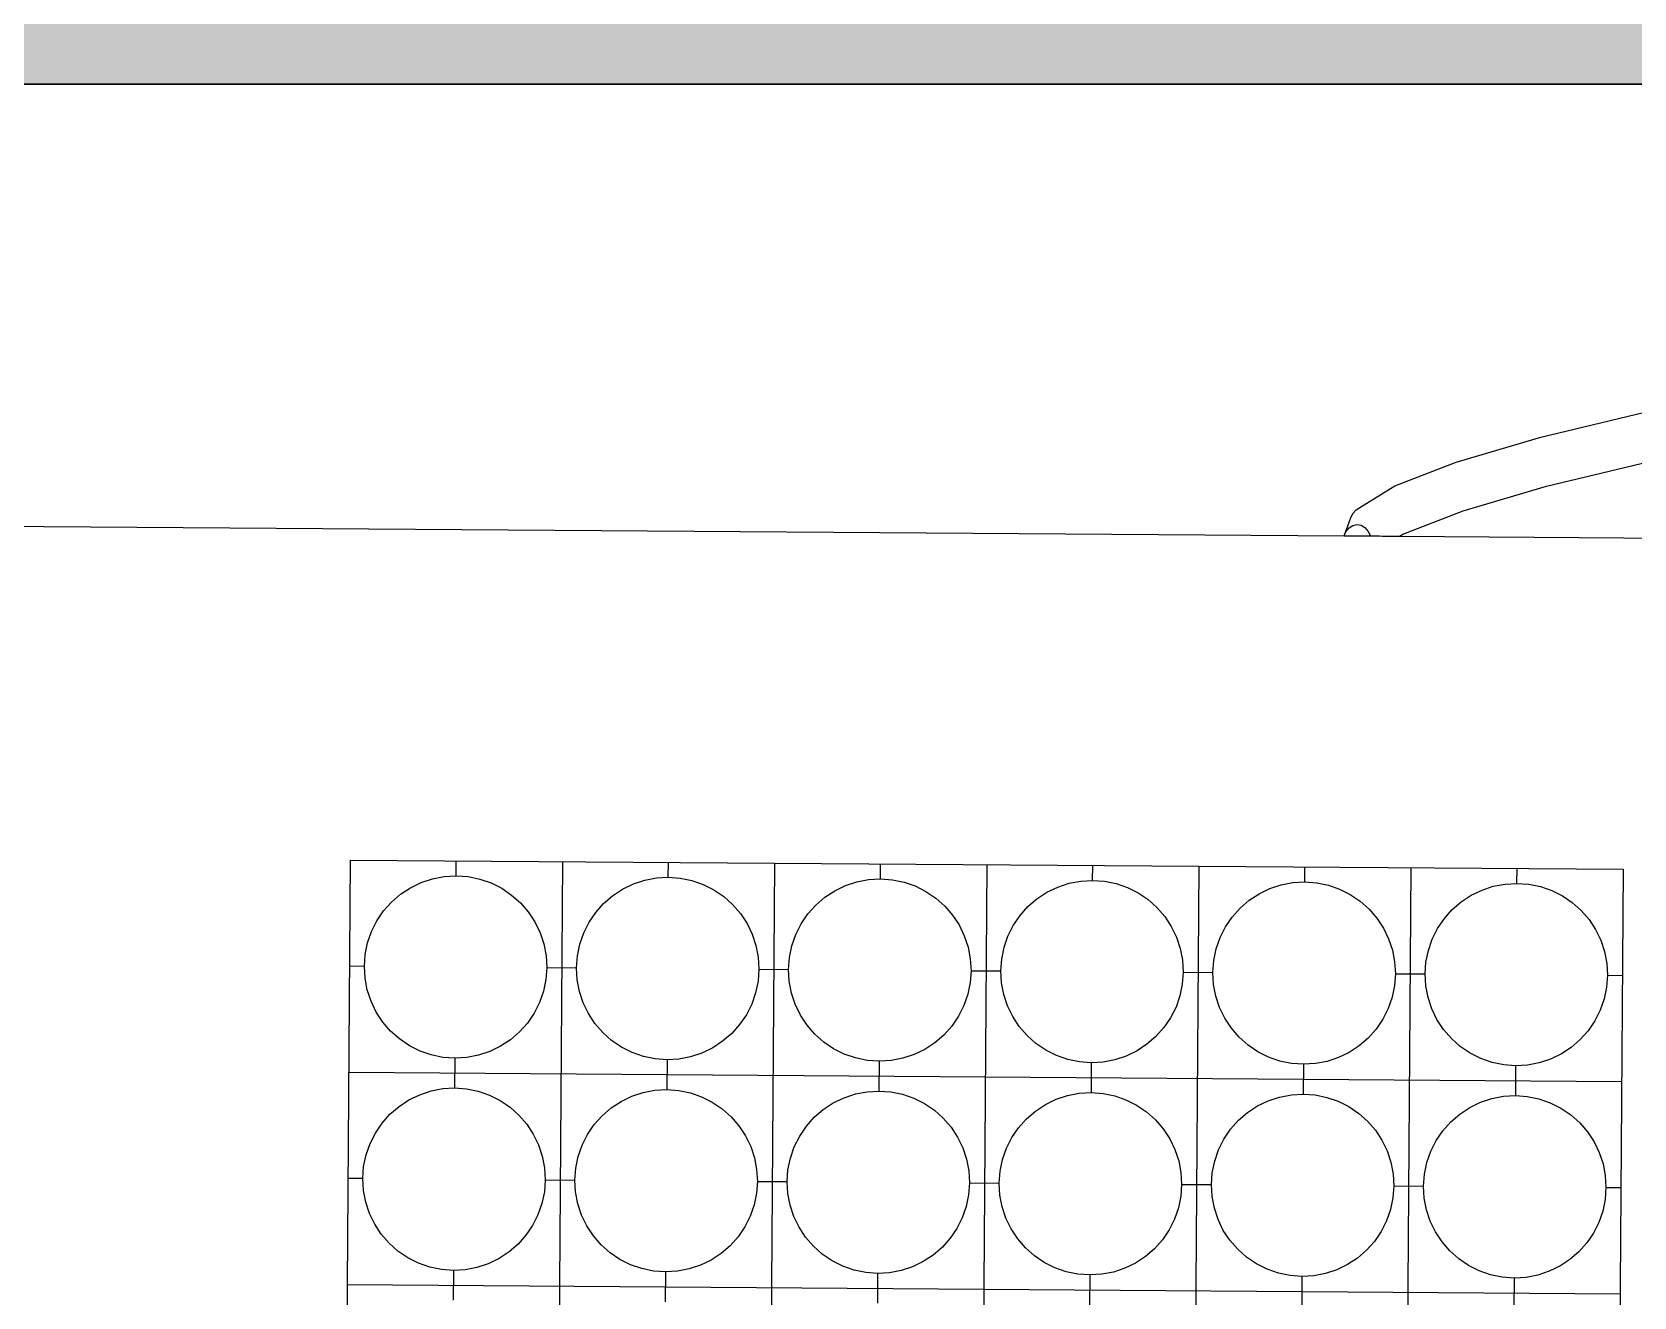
# Model space of a CAD drawing. Header units: metres. Extents: x 113 to 8702, y -1158 to 1243.
# Drawn here: x 5910.4084 to 5910.7913, y -732.474 to -732.1717 of the extents above; entities that cross this region are included whole.
import ezdxf

# ---------------------------------------------------------------- set-up
doc = ezdxf.new("R2010")
doc.units = ezdxf.units.M
doc.header["$MEASUREMENT"] = 0
for name, color, linetype in [('elevattion line', 7, 'Continuous'), ('PINK', 6, 'Continuous'), ('YELLOW', 2, 'Continuous')]:
    doc.layers.add(name, color=color, linetype=linetype)

# ---------------------------------------------------------------- blocks, each defined once
blk = doc.blocks.new('microwave')
at = {"color": 252}
for p, q in [((9.71933, 8.43926), (9.71933, 8.72471)), ((9.76691, 8.43926), (9.76691, 8.72471)), ((9.81448, 8.43926), (9.81448, 8.72471)), ((9.86206, 8.43926), (9.86206, 8.72471)), ((9.90963, 8.43926), (9.90963, 8.72471)), ((9.9572, 8.43926), (9.9572, 8.72471)), ((10.00478, 8.43926), (10.00478, 8.72471)), ((9.74312, 8.53107), (9.74312, 8.53774)), ((9.79069, 8.53107), (9.79069, 8.53774)), ((9.83827, 8.53107), (9.83827, 8.53774)), ((9.88584, 8.53107), (9.88584, 8.53774)), ((9.93342, 8.53107), (9.93342, 8.53774)), ((9.98099, 8.53107), (9.98099, 8.53774)), ((9.71933, 8.53441), (10.00478, 8.53441)), ((9.73289, 8.52833), (9.73067, 8.52685)), ((9.73529, 8.52951), (9.73289, 8.52833)), ((9.73783, 8.53037), (9.73529, 8.52951)), ((9.74045, 8.5309), (9.73783, 8.53037)), ((9.74312, 8.53107), (9.74045, 8.5309)), ((9.74579, 8.5309), (9.74312, 8.53107)), ((9.74841, 8.53037), (9.74579, 8.5309)), ((9.75095, 8.52951), (9.74841, 8.53037)), ((9.75335, 8.52833), (9.75095, 8.52951)), ((9.75557, 8.52685), (9.75335, 8.52833)), ((9.78047, 8.52833), (9.77824, 8.52685)), ((9.78287, 8.52951), (9.78047, 8.52833)), ((9.7854, 8.53037), (9.78287, 8.52951)), ((9.78802, 8.5309), (9.7854, 8.53037)), ((9.79069, 8.53107), (9.78802, 8.5309)), ((9.79336, 8.5309), (9.79069, 8.53107)), ((9.79599, 8.53037), (9.79336, 8.5309)), ((9.79852, 8.52951), (9.79599, 8.53037)), ((9.80092, 8.52833), (9.79852, 8.52951)), ((9.80314, 8.52685), (9.80092, 8.52833)), ((9.82804, 8.52833), (9.82582, 8.52685)), ((9.83044, 8.52951), (9.82804, 8.52833)), ((9.83298, 8.53037), (9.83044, 8.52951)), ((9.8356, 8.5309), (9.83298, 8.53037)), ((9.83827, 8.53107), (9.8356, 8.5309)), ((9.84094, 8.5309), (9.83827, 8.53107)), ((9.84356, 8.53037), (9.84094, 8.5309)), ((9.84609, 8.52951), (9.84356, 8.53037)), ((9.84849, 8.52833), (9.84609, 8.52951)), ((9.85072, 8.52685), (9.84849, 8.52833)), ((9.87562, 8.52833), (9.87339, 8.52685)), ((9.87802, 8.52951), (9.87562, 8.52833)), ((9.88055, 8.53037), (9.87802, 8.52951)), ((9.88317, 8.5309), (9.88055, 8.53037)), ((9.88584, 8.53107), (9.88317, 8.5309)), ((9.88851, 8.5309), (9.88584, 8.53107)), ((9.89114, 8.53037), (9.88851, 8.5309)), ((9.89367, 8.52951), (9.89114, 8.53037)), ((9.89607, 8.52833), (9.89367, 8.52951)), ((9.89829, 8.52685), (9.89607, 8.52833)), ((9.92319, 8.52833), (9.92097, 8.52685)), ((9.92559, 8.52951), (9.92319, 8.52833)), ((9.92812, 8.53037), (9.92559, 8.52951)), ((9.93075, 8.5309), (9.92812, 8.53037)), ((9.93342, 8.53107), (9.93075, 8.5309)), ((9.93609, 8.5309), (9.93342, 8.53107)), ((9.93871, 8.53037), (9.93609, 8.5309)), ((9.94124, 8.52951), (9.93871, 8.53037)), ((9.94364, 8.52833), (9.94124, 8.52951)), ((9.94587, 8.52685), (9.94364, 8.52833)), ((9.97077, 8.52833), (9.96854, 8.52685)), ((9.97317, 8.52951), (9.97077, 8.52833)), ((9.9757, 8.53037), (9.97317, 8.52951)), ((9.97832, 8.5309), (9.9757, 8.53037)), ((9.98099, 8.53107), (9.97832, 8.5309)), ((9.98366, 8.5309), (9.98099, 8.53107)), ((9.98628, 8.53037), (9.98366, 8.5309)), ((9.98882, 8.52951), (9.98628, 8.53037)), ((9.99122, 8.52833), (9.98882, 8.52951)), ((9.99344, 8.52685), (9.99122, 8.52833)), ((9.72866, 8.52508), (9.72689, 8.52307)), ((9.73067, 8.52685), (9.72866, 8.52508)), ((9.75758, 8.52508), (9.75557, 8.52685)), ((9.75934, 8.52307), (9.75758, 8.52508)), ((9.77623, 8.52508), (9.77447, 8.52307)), ((9.77824, 8.52685), (9.77623, 8.52508)), ((9.80516, 8.52508), (9.80314, 8.52685)), ((9.80692, 8.52307), (9.80516, 8.52508)), ((9.82381, 8.52508), (9.82204, 8.52307)), ((9.82582, 8.52685), (9.82381, 8.52508)), ((9.85273, 8.52508), (9.85072, 8.52685)), ((9.85449, 8.52307), (9.85273, 8.52508)), ((9.87138, 8.52508), (9.86962, 8.52307)), ((9.87339, 8.52685), (9.87138, 8.52508)), ((9.9003, 8.52508), (9.89829, 8.52685)), ((9.90207, 8.52307), (9.9003, 8.52508)), ((9.91896, 8.52508), (9.91719, 8.52307)), ((9.92097, 8.52685), (9.91896, 8.52508)), ((9.94788, 8.52508), (9.94587, 8.52685)), ((9.94964, 8.52307), (9.94788, 8.52508)), ((9.96653, 8.52508), (9.96477, 8.52307)), ((9.96854, 8.52685), (9.96653, 8.52508)), ((9.99545, 8.52508), (9.99344, 8.52685)), ((9.99722, 8.52307), (9.99545, 8.52508)), ((9.72541, 8.52085), (9.72423, 8.51845)), ((9.72689, 8.52307), (9.72541, 8.52085)), ((9.76083, 8.52085), (9.75934, 8.52307)), ((9.76201, 8.51845), (9.76083, 8.52085)), ((9.77298, 8.52085), (9.7718, 8.51845)), ((9.77447, 8.52307), (9.77298, 8.52085)), ((9.80841, 8.52085), (9.80692, 8.52307)), ((9.80959, 8.51845), (9.80841, 8.52085)), ((9.82056, 8.52085), (9.81937, 8.51845)), ((9.82204, 8.52307), (9.82056, 8.52085)), ((9.85598, 8.52085), (9.85449, 8.52307)), ((9.85716, 8.51845), (9.85598, 8.52085)), ((9.86813, 8.52085), (9.86695, 8.51845)), ((9.86962, 8.52307), (9.86813, 8.52085)), ((9.90355, 8.52085), (9.90207, 8.52307)), ((9.90474, 8.51845), (9.90355, 8.52085)), ((9.91571, 8.52085), (9.91452, 8.51845)), ((9.91719, 8.52307), (9.91571, 8.52085)), ((9.95113, 8.52085), (9.94964, 8.52307)), ((9.95231, 8.51845), (9.95113, 8.52085)), ((9.96328, 8.52085), (9.9621, 8.51845)), ((9.96477, 8.52307), (9.96328, 8.52085)), ((9.9987, 8.52085), (9.99722, 8.52307)), ((9.99989, 8.51845), (9.9987, 8.52085)), ((9.72423, 8.51845), (9.72337, 8.51591)), ((9.76287, 8.51591), (9.76201, 8.51845)), ((9.7718, 8.51845), (9.77094, 8.51591)), ((9.81045, 8.51591), (9.80959, 8.51845)), ((9.81937, 8.51845), (9.81851, 8.51591)), ((9.85802, 8.51591), (9.85716, 8.51845)), ((9.86695, 8.51845), (9.86609, 8.51591)), ((9.9056, 8.51591), (9.90474, 8.51845)), ((9.91452, 8.51845), (9.91366, 8.51591)), ((9.95317, 8.51591), (9.95231, 8.51845)), ((9.9621, 8.51845), (9.96124, 8.51591)), ((10.00075, 8.51591), (9.99989, 8.51845)), ((9.72337, 8.51591), (9.72284, 8.51329)), ((9.7634, 8.51329), (9.76287, 8.51591)), ((9.77094, 8.51591), (9.77042, 8.51329)), ((9.81097, 8.51329), (9.81045, 8.51591)), ((9.81851, 8.51591), (9.81799, 8.51329)), ((9.85854, 8.51329), (9.85802, 8.51591)), ((9.86609, 8.51591), (9.86557, 8.51329)), ((9.90612, 8.51329), (9.9056, 8.51591)), ((9.91366, 8.51591), (9.91314, 8.51329)), ((9.95369, 8.51329), (9.95317, 8.51591)), ((9.96124, 8.51591), (9.96072, 8.51329)), ((10.00127, 8.51329), (10.00075, 8.51591)), ((9.72267, 8.51062), (9.71933, 8.51062)), ((9.72284, 8.51329), (9.72267, 8.51062)), ((9.72267, 8.51062), (9.72284, 8.50795)), ((9.76357, 8.51062), (9.7634, 8.51329)), ((9.7634, 8.50795), (9.76357, 8.51062)), ((9.76357, 8.51062), (9.77024, 8.51062)), ((9.77042, 8.51329), (9.77024, 8.51062)), ((9.77024, 8.51062), (9.77042, 8.50795)), ((9.81114, 8.51062), (9.81097, 8.51329)), ((9.81097, 8.50795), (9.81114, 8.51062)), ((9.81114, 8.51062), (9.81782, 8.51062)), ((9.81799, 8.51329), (9.81782, 8.51062)), ((9.81782, 8.51062), (9.81799, 8.50795)), ((9.85872, 8.51062), (9.85854, 8.51329)), ((9.85854, 8.50795), (9.85872, 8.51062)), ((9.85872, 8.51062), (9.86539, 8.51062)), ((9.86557, 8.51329), (9.86539, 8.51062)), ((9.86539, 8.51062), (9.86557, 8.50795)), ((9.90629, 8.51062), (9.90612, 8.51329)), ((9.90612, 8.50795), (9.90629, 8.51062)), ((9.90629, 8.51062), (9.91297, 8.51062)), ((9.91314, 8.51329), (9.91297, 8.51062)), ((9.91297, 8.51062), (9.91314, 8.50795)), ((9.95387, 8.51062), (9.95369, 8.51329)), ((9.95369, 8.50795), (9.95387, 8.51062)), ((9.95387, 8.51062), (9.96054, 8.51062)), ((9.96072, 8.51329), (9.96054, 8.51062)), ((9.96054, 8.51062), (9.96072, 8.50795)), ((10.00144, 8.51062), (10.00127, 8.51329)), ((10.00127, 8.50795), (10.00144, 8.51062)), ((10.00144, 8.51062), (10.00478, 8.51062)), ((9.72284, 8.50795), (9.72337, 8.50533)), ((9.76287, 8.50533), (9.7634, 8.50795)), ((9.77042, 8.50795), (9.77094, 8.50533)), ((9.81045, 8.50533), (9.81097, 8.50795)), ((9.81799, 8.50795), (9.81851, 8.50533)), ((9.85802, 8.50533), (9.85854, 8.50795)), ((9.86557, 8.50795), (9.86609, 8.50533)), ((9.9056, 8.50533), (9.90612, 8.50795)), ((9.91314, 8.50795), (9.91366, 8.50533)), ((9.95317, 8.50533), (9.95369, 8.50795)), ((9.96072, 8.50795), (9.96124, 8.50533)), ((10.00075, 8.50533), (10.00127, 8.50795)), ((9.72337, 8.50533), (9.72423, 8.50279)), ((9.72423, 8.50279), (9.72541, 8.5004)), ((9.76083, 8.5004), (9.76201, 8.50279)), ((9.76201, 8.50279), (9.76287, 8.50533)), ((9.77094, 8.50533), (9.7718, 8.50279)), ((9.7718, 8.50279), (9.77298, 8.5004)), ((9.80841, 8.5004), (9.80959, 8.50279)), ((9.80959, 8.50279), (9.81045, 8.50533)), ((9.81851, 8.50533), (9.81937, 8.50279)), ((9.81937, 8.50279), (9.82056, 8.5004)), ((9.85598, 8.5004), (9.85716, 8.50279)), ((9.85716, 8.50279), (9.85802, 8.50533)), ((9.86609, 8.50533), (9.86695, 8.50279)), ((9.86695, 8.50279), (9.86813, 8.5004)), ((9.90355, 8.5004), (9.90474, 8.50279)), ((9.90474, 8.50279), (9.9056, 8.50533)), ((9.91366, 8.50533), (9.91452, 8.50279)), ((9.91452, 8.50279), (9.91571, 8.5004)), ((9.95113, 8.5004), (9.95231, 8.50279)), ((9.95231, 8.50279), (9.95317, 8.50533)), ((9.96124, 8.50533), (9.9621, 8.50279)), ((9.9621, 8.50279), (9.96328, 8.5004)), ((9.9987, 8.5004), (9.99989, 8.50279)), ((9.99989, 8.50279), (10.00075, 8.50533)), ((9.72541, 8.5004), (9.72689, 8.49817)), ((9.75934, 8.49817), (9.76083, 8.5004)), ((9.77298, 8.5004), (9.77447, 8.49817)), ((9.80692, 8.49817), (9.80841, 8.5004)), ((9.82056, 8.5004), (9.82204, 8.49817)), ((9.85449, 8.49817), (9.85598, 8.5004)), ((9.86813, 8.5004), (9.86962, 8.49817)), ((9.90207, 8.49817), (9.90355, 8.5004)), ((9.91571, 8.5004), (9.91719, 8.49817)), ((9.94964, 8.49817), (9.95113, 8.5004)), ((9.96328, 8.5004), (9.96477, 8.49817)), ((9.99722, 8.49817), (9.9987, 8.5004)), ((9.72689, 8.49817), (9.72866, 8.49616)), ((9.72866, 8.49616), (9.73067, 8.4944)), ((9.75557, 8.4944), (9.75758, 8.49616)), ((9.75758, 8.49616), (9.75934, 8.49817)), ((9.77447, 8.49817), (9.77623, 8.49616)), ((9.77623, 8.49616), (9.77824, 8.4944)), ((9.80314, 8.4944), (9.80516, 8.49616)), ((9.80516, 8.49616), (9.80692, 8.49817)), ((9.82204, 8.49817), (9.82381, 8.49616)), ((9.82381, 8.49616), (9.82582, 8.4944)), ((9.85072, 8.4944), (9.85273, 8.49616)), ((9.85273, 8.49616), (9.85449, 8.49817)), ((9.86962, 8.49817), (9.87138, 8.49616)), ((9.87138, 8.49616), (9.87339, 8.4944)), ((9.89829, 8.4944), (9.9003, 8.49616)), ((9.9003, 8.49616), (9.90207, 8.49817)), ((9.91719, 8.49817), (9.91896, 8.49616)), ((9.91896, 8.49616), (9.92097, 8.4944)), ((9.94587, 8.4944), (9.94788, 8.49616)), ((9.94788, 8.49616), (9.94964, 8.49817)), ((9.96477, 8.49817), (9.96653, 8.49616)), ((9.96653, 8.49616), (9.96854, 8.4944)), ((9.99344, 8.4944), (9.99545, 8.49616)), ((9.99545, 8.49616), (9.99722, 8.49817)), ((9.73067, 8.4944), (9.73289, 8.49291)), ((9.73289, 8.49291), (9.73529, 8.49173)), ((9.75095, 8.49173), (9.75335, 8.49291)), ((9.75335, 8.49291), (9.75557, 8.4944)), ((9.77824, 8.4944), (9.78047, 8.49291)), ((9.78047, 8.49291), (9.78287, 8.49173)), ((9.79852, 8.49173), (9.80092, 8.49291)), ((9.80092, 8.49291), (9.80314, 8.4944)), ((9.82582, 8.4944), (9.82804, 8.49291)), ((9.82804, 8.49291), (9.83044, 8.49173)), ((9.84609, 8.49173), (9.84849, 8.49291)), ((9.84849, 8.49291), (9.85072, 8.4944)), ((9.87339, 8.4944), (9.87562, 8.49291)), ((9.87562, 8.49291), (9.87802, 8.49173)), ((9.89367, 8.49173), (9.89607, 8.49291)), ((9.89607, 8.49291), (9.89829, 8.4944)), ((9.92097, 8.4944), (9.92319, 8.49291)), ((9.92319, 8.49291), (9.92559, 8.49173)), ((9.94124, 8.49173), (9.94364, 8.49291)), ((9.94364, 8.49291), (9.94587, 8.4944)), ((9.96854, 8.4944), (9.97077, 8.49291)), ((9.97077, 8.49291), (9.97317, 8.49173)), ((9.98882, 8.49173), (9.99122, 8.49291)), ((9.99122, 8.49291), (9.99344, 8.4944)), ((9.73529, 8.49173), (9.73783, 8.49087)), ((9.73783, 8.49087), (9.74045, 8.49034)), ((9.74045, 8.49034), (9.74312, 8.49017)), ((9.74312, 8.49017), (9.74579, 8.49034)), ((9.74312, 8.4835), (9.74312, 8.49017)), ((9.74579, 8.49034), (9.74841, 8.49087)), ((9.74841, 8.49087), (9.75095, 8.49173)), ((9.78287, 8.49173), (9.7854, 8.49087)), ((9.7854, 8.49087), (9.78802, 8.49034)), ((9.78802, 8.49034), (9.79069, 8.49017)), ((9.79069, 8.49017), (9.79336, 8.49034)), ((9.79069, 8.4835), (9.79069, 8.49017)), ((9.79336, 8.49034), (9.79599, 8.49087)), ((9.79599, 8.49087), (9.79852, 8.49173)), ((9.83044, 8.49173), (9.83298, 8.49087)), ((9.83298, 8.49087), (9.8356, 8.49034)), ((9.8356, 8.49034), (9.83827, 8.49017)), ((9.83827, 8.49017), (9.84094, 8.49034)), ((9.83827, 8.4835), (9.83827, 8.49017)), ((9.84094, 8.49034), (9.84356, 8.49087)), ((9.84356, 8.49087), (9.84609, 8.49173)), ((9.87802, 8.49173), (9.88055, 8.49087)), ((9.88055, 8.49087), (9.88317, 8.49034)), ((9.88317, 8.49034), (9.88584, 8.49017)), ((9.88584, 8.49017), (9.88851, 8.49034)), ((9.88584, 8.4835), (9.88584, 8.49017)), ((9.88851, 8.49034), (9.89114, 8.49087)), ((9.89114, 8.49087), (9.89367, 8.49173)), ((9.92559, 8.49173), (9.92812, 8.49087)), ((9.92812, 8.49087), (9.93075, 8.49034)), ((9.93075, 8.49034), (9.93342, 8.49017)), ((9.93342, 8.49017), (9.93609, 8.49034)), ((9.93342, 8.4835), (9.93342, 8.49017)), ((9.93609, 8.49034), (9.93871, 8.49087)), ((9.93871, 8.49087), (9.94124, 8.49173)), ((9.97317, 8.49173), (9.9757, 8.49087)), ((9.9757, 8.49087), (9.97832, 8.49034)), ((9.97832, 8.49034), (9.98099, 8.49017)), ((9.98099, 8.49017), (9.98366, 8.49034)), ((9.98099, 8.4835), (9.98099, 8.49017)), ((9.98366, 8.49034), (9.98628, 8.49087)), ((9.98628, 8.49087), (9.98882, 8.49173)), ((9.71933, 8.48683), (10.00478, 8.48683)), ((9.73529, 8.48194), (9.73289, 8.48076)), ((9.73783, 8.4828), (9.73529, 8.48194)), ((9.74045, 8.48332), (9.73783, 8.4828)), ((9.74312, 8.4835), (9.74045, 8.48332)), ((9.74579, 8.48332), (9.74312, 8.4835)), ((9.74841, 8.4828), (9.74579, 8.48332)), ((9.75095, 8.48194), (9.74841, 8.4828)), ((9.75335, 8.48076), (9.75095, 8.48194)), ((9.78287, 8.48194), (9.78047, 8.48076)), ((9.7854, 8.4828), (9.78287, 8.48194)), ((9.78802, 8.48332), (9.7854, 8.4828)), ((9.79069, 8.4835), (9.78802, 8.48332)), ((9.79336, 8.48332), (9.79069, 8.4835)), ((9.79599, 8.4828), (9.79336, 8.48332)), ((9.79852, 8.48194), (9.79599, 8.4828)), ((9.80092, 8.48076), (9.79852, 8.48194)), ((9.83044, 8.48194), (9.82804, 8.48076)), ((9.83298, 8.4828), (9.83044, 8.48194)), ((9.8356, 8.48332), (9.83298, 8.4828)), ((9.83827, 8.4835), (9.8356, 8.48332)), ((9.84094, 8.48332), (9.83827, 8.4835)), ((9.84356, 8.4828), (9.84094, 8.48332)), ((9.84609, 8.48194), (9.84356, 8.4828)), ((9.84849, 8.48076), (9.84609, 8.48194)), ((9.87802, 8.48194), (9.87562, 8.48076)), ((9.88055, 8.4828), (9.87802, 8.48194)), ((9.88317, 8.48332), (9.88055, 8.4828)), ((9.88584, 8.4835), (9.88317, 8.48332)), ((9.88851, 8.48332), (9.88584, 8.4835)), ((9.89114, 8.4828), (9.88851, 8.48332)), ((9.89367, 8.48194), (9.89114, 8.4828)), ((9.89607, 8.48076), (9.89367, 8.48194)), ((9.92559, 8.48194), (9.92319, 8.48076)), ((9.92812, 8.4828), (9.92559, 8.48194)), ((9.93075, 8.48332), (9.92812, 8.4828)), ((9.93342, 8.4835), (9.93075, 8.48332)), ((9.93609, 8.48332), (9.93342, 8.4835)), ((9.93871, 8.4828), (9.93609, 8.48332)), ((9.94124, 8.48194), (9.93871, 8.4828)), ((9.94364, 8.48076), (9.94124, 8.48194)), ((9.97317, 8.48194), (9.97077, 8.48076)), ((9.9757, 8.4828), (9.97317, 8.48194)), ((9.97832, 8.48332), (9.9757, 8.4828)), ((9.98099, 8.4835), (9.97832, 8.48332)), ((9.98366, 8.48332), (9.98099, 8.4835)), ((9.98628, 8.4828), (9.98366, 8.48332)), ((9.98882, 8.48194), (9.98628, 8.4828)), ((9.99122, 8.48076), (9.98882, 8.48194)), ((9.72866, 8.47751), (9.72689, 8.4755)), ((9.73067, 8.47927), (9.72866, 8.47751)), ((9.73289, 8.48076), (9.73067, 8.47927)), ((9.75557, 8.47927), (9.75335, 8.48076)), ((9.75758, 8.47751), (9.75557, 8.47927)), ((9.75934, 8.4755), (9.75758, 8.47751)), ((9.77623, 8.47751), (9.77447, 8.4755)), ((9.77824, 8.47927), (9.77623, 8.47751)), ((9.78047, 8.48076), (9.77824, 8.47927)), ((9.80314, 8.47927), (9.80092, 8.48076)), ((9.80516, 8.47751), (9.80314, 8.47927)), ((9.80692, 8.4755), (9.80516, 8.47751)), ((9.82381, 8.47751), (9.82204, 8.4755)), ((9.82582, 8.47927), (9.82381, 8.47751)), ((9.82804, 8.48076), (9.82582, 8.47927)), ((9.85072, 8.47927), (9.84849, 8.48076)), ((9.85273, 8.47751), (9.85072, 8.47927)), ((9.85449, 8.4755), (9.85273, 8.47751)), ((9.87138, 8.47751), (9.86962, 8.4755)), ((9.87339, 8.47927), (9.87138, 8.47751)), ((9.87562, 8.48076), (9.87339, 8.47927)), ((9.89829, 8.47927), (9.89607, 8.48076)), ((9.9003, 8.47751), (9.89829, 8.47927)), ((9.90207, 8.4755), (9.9003, 8.47751)), ((9.91896, 8.47751), (9.91719, 8.4755)), ((9.92097, 8.47927), (9.91896, 8.47751)), ((9.92319, 8.48076), (9.92097, 8.47927)), ((9.94587, 8.47927), (9.94364, 8.48076)), ((9.94788, 8.47751), (9.94587, 8.47927)), ((9.94964, 8.4755), (9.94788, 8.47751)), ((9.96653, 8.47751), (9.96477, 8.4755)), ((9.96854, 8.47927), (9.96653, 8.47751)), ((9.97077, 8.48076), (9.96854, 8.47927)), ((9.99344, 8.47927), (9.99122, 8.48076)), ((9.99545, 8.47751), (9.99344, 8.47927)), ((9.99722, 8.4755), (9.99545, 8.47751)), ((9.72689, 8.4755), (9.72541, 8.47327)), ((9.76083, 8.47327), (9.75934, 8.4755)), ((9.77447, 8.4755), (9.77298, 8.47327)), ((9.80841, 8.47327), (9.80692, 8.4755)), ((9.82204, 8.4755), (9.82056, 8.47327)), ((9.85598, 8.47327), (9.85449, 8.4755)), ((9.86962, 8.4755), (9.86813, 8.47327)), ((9.90355, 8.47327), (9.90207, 8.4755)), ((9.91719, 8.4755), (9.91571, 8.47327)), ((9.95113, 8.47327), (9.94964, 8.4755)), ((9.96477, 8.4755), (9.96328, 8.47327)), ((9.9987, 8.47327), (9.99722, 8.4755)), ((9.72423, 8.47087), (9.72337, 8.46834)), ((9.72541, 8.47327), (9.72423, 8.47087)), ((9.76201, 8.47087), (9.76083, 8.47327)), ((9.76287, 8.46834), (9.76201, 8.47087)), ((9.7718, 8.47087), (9.77094, 8.46834)), ((9.77298, 8.47327), (9.7718, 8.47087)), ((9.80959, 8.47087), (9.80841, 8.47327)), ((9.81045, 8.46834), (9.80959, 8.47087)), ((9.81937, 8.47087), (9.81851, 8.46834)), ((9.82056, 8.47327), (9.81937, 8.47087)), ((9.85716, 8.47087), (9.85598, 8.47327)), ((9.85802, 8.46834), (9.85716, 8.47087)), ((9.86695, 8.47087), (9.86609, 8.46834)), ((9.86813, 8.47327), (9.86695, 8.47087)), ((9.90474, 8.47087), (9.90355, 8.47327)), ((9.9056, 8.46834), (9.90474, 8.47087)), ((9.91452, 8.47087), (9.91366, 8.46834)), ((9.91571, 8.47327), (9.91452, 8.47087)), ((9.95231, 8.47087), (9.95113, 8.47327)), ((9.95317, 8.46834), (9.95231, 8.47087)), ((9.9621, 8.47087), (9.96124, 8.46834)), ((9.96328, 8.47327), (9.9621, 8.47087)), ((9.99989, 8.47087), (9.9987, 8.47327)), ((10.00075, 8.46834), (9.99989, 8.47087)), ((9.72337, 8.46834), (9.72284, 8.46572)), ((9.7634, 8.46572), (9.76287, 8.46834)), ((9.77094, 8.46834), (9.77042, 8.46572)), ((9.81097, 8.46572), (9.81045, 8.46834)), ((9.81851, 8.46834), (9.81799, 8.46572)), ((9.85854, 8.46572), (9.85802, 8.46834)), ((9.86609, 8.46834), (9.86557, 8.46572)), ((9.90612, 8.46572), (9.9056, 8.46834)), ((9.91366, 8.46834), (9.91314, 8.46572)), ((9.95369, 8.46572), (9.95317, 8.46834)), ((9.96124, 8.46834), (9.96072, 8.46572)), ((10.00127, 8.46572), (10.00075, 8.46834)), ((9.72284, 8.46572), (9.72267, 8.46305)), ((9.76357, 8.46305), (9.7634, 8.46572)), ((9.77042, 8.46572), (9.77024, 8.46305)), ((9.81114, 8.46305), (9.81097, 8.46572)), ((9.81799, 8.46572), (9.81782, 8.46305)), ((9.85872, 8.46305), (9.85854, 8.46572)), ((9.86557, 8.46572), (9.86539, 8.46305)), ((9.90629, 8.46305), (9.90612, 8.46572)), ((9.91314, 8.46572), (9.91297, 8.46305)), ((9.95387, 8.46305), (9.95369, 8.46572)), ((9.96072, 8.46572), (9.96054, 8.46305)), ((10.00144, 8.46305), (10.00127, 8.46572)), ((9.72267, 8.46305), (9.71933, 8.46305)), ((9.72267, 8.46305), (9.72284, 8.46038)), ((9.72284, 8.46038), (9.72337, 8.45775)), ((9.76287, 8.45775), (9.7634, 8.46038)), ((9.7634, 8.46038), (9.76357, 8.46305)), ((9.76357, 8.46305), (9.77024, 8.46305)), ((9.77024, 8.46305), (9.77042, 8.46038)), ((9.77042, 8.46038), (9.77094, 8.45775)), ((9.81045, 8.45775), (9.81097, 8.46038)), ((9.81097, 8.46038), (9.81114, 8.46305)), ((9.81114, 8.46305), (9.81782, 8.46305)), ((9.81782, 8.46305), (9.81799, 8.46038)), ((9.81799, 8.46038), (9.81851, 8.45775)), ((9.85802, 8.45775), (9.85854, 8.46038)), ((9.85854, 8.46038), (9.85872, 8.46305)), ((9.85872, 8.46305), (9.86539, 8.46305)), ((9.86539, 8.46305), (9.86557, 8.46038)), ((9.86557, 8.46038), (9.86609, 8.45775)), ((9.9056, 8.45775), (9.90612, 8.46038)), ((9.90612, 8.46038), (9.90629, 8.46305)), ((9.90629, 8.46305), (9.91297, 8.46305)), ((9.91297, 8.46305), (9.91314, 8.46038)), ((9.91314, 8.46038), (9.91366, 8.45775)), ((9.95317, 8.45775), (9.95369, 8.46038)), ((9.95369, 8.46038), (9.95387, 8.46305)), ((9.95387, 8.46305), (9.96054, 8.46305)), ((9.96054, 8.46305), (9.96072, 8.46038)), ((9.96072, 8.46038), (9.96124, 8.45775)), ((10.00075, 8.45775), (10.00127, 8.46038)), ((10.00127, 8.46038), (10.00144, 8.46305)), ((10.00144, 8.46305), (10.00478, 8.46305)), ((9.72337, 8.45775), (9.72423, 8.45522)), ((9.76201, 8.45522), (9.76287, 8.45775)), ((9.77094, 8.45775), (9.7718, 8.45522)), ((9.80959, 8.45522), (9.81045, 8.45775)), ((9.81851, 8.45775), (9.81937, 8.45522)), ((9.85716, 8.45522), (9.85802, 8.45775)), ((9.86609, 8.45775), (9.86695, 8.45522)), ((9.90474, 8.45522), (9.9056, 8.45775)), ((9.91366, 8.45775), (9.91452, 8.45522)), ((9.95231, 8.45522), (9.95317, 8.45775)), ((9.96124, 8.45775), (9.9621, 8.45522)), ((9.99989, 8.45522), (10.00075, 8.45775)), ((9.72423, 8.45522), (9.72541, 8.45282)), ((9.72541, 8.45282), (9.72689, 8.4506)), ((9.75934, 8.4506), (9.76083, 8.45282)), ((9.76083, 8.45282), (9.76201, 8.45522)), ((9.7718, 8.45522), (9.77298, 8.45282)), ((9.77298, 8.45282), (9.77447, 8.4506)), ((9.80692, 8.4506), (9.80841, 8.45282)), ((9.80841, 8.45282), (9.80959, 8.45522)), ((9.81937, 8.45522), (9.82056, 8.45282)), ((9.82056, 8.45282), (9.82204, 8.4506)), ((9.85449, 8.4506), (9.85598, 8.45282)), ((9.85598, 8.45282), (9.85716, 8.45522)), ((9.86695, 8.45522), (9.86813, 8.45282)), ((9.86813, 8.45282), (9.86962, 8.4506)), ((9.90207, 8.4506), (9.90355, 8.45282)), ((9.90355, 8.45282), (9.90474, 8.45522)), ((9.91452, 8.45522), (9.91571, 8.45282)), ((9.91571, 8.45282), (9.91719, 8.4506)), ((9.94964, 8.4506), (9.95113, 8.45282)), ((9.95113, 8.45282), (9.95231, 8.45522)), ((9.9621, 8.45522), (9.96328, 8.45282)), ((9.96328, 8.45282), (9.96477, 8.4506)), ((9.99722, 8.4506), (9.9987, 8.45282)), ((9.9987, 8.45282), (9.99989, 8.45522)), ((9.72689, 8.4506), (9.72866, 8.44859)), ((9.75758, 8.44859), (9.75934, 8.4506)), ((9.77447, 8.4506), (9.77623, 8.44859)), ((9.80516, 8.44859), (9.80692, 8.4506)), ((9.82204, 8.4506), (9.82381, 8.44859)), ((9.85273, 8.44859), (9.85449, 8.4506)), ((9.86962, 8.4506), (9.87138, 8.44859)), ((9.9003, 8.44859), (9.90207, 8.4506)), ((9.91719, 8.4506), (9.91896, 8.44859)), ((9.94788, 8.44859), (9.94964, 8.4506)), ((9.96477, 8.4506), (9.96653, 8.44859)), ((9.99545, 8.44859), (9.99722, 8.4506)), ((9.72866, 8.44859), (9.73067, 8.44682)), ((9.73067, 8.44682), (9.73289, 8.44534)), ((9.73289, 8.44534), (9.73529, 8.44415)), ((9.75095, 8.44415), (9.75335, 8.44534)), ((9.75335, 8.44534), (9.75557, 8.44682)), ((9.75557, 8.44682), (9.75758, 8.44859)), ((9.77623, 8.44859), (9.77824, 8.44682)), ((9.77824, 8.44682), (9.78047, 8.44534)), ((9.78047, 8.44534), (9.78287, 8.44415)), ((9.79852, 8.44415), (9.80092, 8.44534)), ((9.80092, 8.44534), (9.80314, 8.44682)), ((9.80314, 8.44682), (9.80516, 8.44859)), ((9.82381, 8.44859), (9.82582, 8.44682)), ((9.82582, 8.44682), (9.82804, 8.44534)), ((9.82804, 8.44534), (9.83044, 8.44415)), ((9.84609, 8.44415), (9.84849, 8.44534)), ((9.84849, 8.44534), (9.85072, 8.44682)), ((9.85072, 8.44682), (9.85273, 8.44859)), ((9.87138, 8.44859), (9.87339, 8.44682)), ((9.87339, 8.44682), (9.87562, 8.44534)), ((9.87562, 8.44534), (9.87802, 8.44415)), ((9.89367, 8.44415), (9.89607, 8.44534)), ((9.89607, 8.44534), (9.89829, 8.44682)), ((9.89829, 8.44682), (9.9003, 8.44859)), ((9.91896, 8.44859), (9.92097, 8.44682)), ((9.92097, 8.44682), (9.92319, 8.44534)), ((9.92319, 8.44534), (9.92559, 8.44415)), ((9.94124, 8.44415), (9.94364, 8.44534)), ((9.94364, 8.44534), (9.94587, 8.44682)), ((9.94587, 8.44682), (9.94788, 8.44859)), ((9.96653, 8.44859), (9.96854, 8.44682)), ((9.96854, 8.44682), (9.97077, 8.44534)), ((9.97077, 8.44534), (9.97317, 8.44415)), ((9.98882, 8.44415), (9.99122, 8.44534)), ((9.99122, 8.44534), (9.99344, 8.44682)), ((9.99344, 8.44682), (9.99545, 8.44859)), ((9.73529, 8.44415), (9.73783, 8.44329)), ((9.73783, 8.44329), (9.74045, 8.44277)), ((9.74045, 8.44277), (9.74312, 8.4426)), ((9.74312, 8.4426), (9.74579, 8.44277)), ((9.74312, 8.4426), (9.74312, 8.43926)), ((9.74579, 8.44277), (9.74841, 8.44329)), ((9.74841, 8.44329), (9.75095, 8.44415)), ((9.78287, 8.44415), (9.7854, 8.44329)), ((9.7854, 8.44329), (9.78802, 8.44277)), ((9.78802, 8.44277), (9.79069, 8.4426)), ((9.79069, 8.4426), (9.79336, 8.44277)), ((9.79069, 8.4426), (9.79069, 8.43926)), ((9.79336, 8.44277), (9.79599, 8.44329)), ((9.79599, 8.44329), (9.79852, 8.44415)), ((9.83044, 8.44415), (9.83298, 8.44329)), ((9.83298, 8.44329), (9.8356, 8.44277)), ((9.8356, 8.44277), (9.83827, 8.4426)), ((9.83827, 8.4426), (9.84094, 8.44277)), ((9.83827, 8.4426), (9.83827, 8.43926)), ((9.84094, 8.44277), (9.84356, 8.44329)), ((9.84356, 8.44329), (9.84609, 8.44415)), ((9.87802, 8.44415), (9.88055, 8.44329)), ((9.88055, 8.44329), (9.88317, 8.44277)), ((9.88317, 8.44277), (9.88584, 8.4426)), ((9.88584, 8.4426), (9.88851, 8.44277)), ((9.88584, 8.4426), (9.88584, 8.43926)), ((9.88851, 8.44277), (9.89114, 8.44329)), ((9.89114, 8.44329), (9.89367, 8.44415)), ((9.92559, 8.44415), (9.92812, 8.44329)), ((9.92812, 8.44329), (9.93075, 8.44277)), ((9.93075, 8.44277), (9.93342, 8.4426)), ((9.93342, 8.4426), (9.93609, 8.44277)), ((9.93342, 8.4426), (9.93342, 8.43926)), ((9.93609, 8.44277), (9.93871, 8.44329)), ((9.93871, 8.44329), (9.94124, 8.44415)), ((9.97317, 8.44415), (9.9757, 8.44329)), ((9.9757, 8.44329), (9.97832, 8.44277)), ((9.97832, 8.44277), (9.98099, 8.4426)), ((9.98099, 8.4426), (9.98366, 8.44277)), ((9.98099, 8.4426), (9.98099, 8.43926)), ((9.98366, 8.44277), (9.98628, 8.44329)), ((9.98628, 8.44329), (9.98882, 8.44415))]:
    blk.add_line(p, q, dxfattribs=at)
at = {"color": 251}
for p, q in [((9.71933, 8.43926), (10.00478, 8.43926)), ((9.98562, 8.34254), (10.00891, 8.33678))]:
    blk.add_line(p, q, dxfattribs=at)
at = {"color": 250}
for p, q in [((9.56096, 8.36494), (9.94167, 8.36495)), ((9.94167, 8.36495), (9.94311, 8.36108)), ((9.94167, 8.36495), (9.94169, 8.36494)), ((9.94169, 8.36494), (9.94761, 8.36495)), ((9.94169, 8.36494), (9.94209, 8.36408)), ((9.94209, 8.36408), (9.94279, 8.36318)), ((9.94279, 8.36318), (9.94363, 8.36261)), ((9.94363, 8.36261), (9.94454, 8.3624)), ((9.94454, 8.3624), (9.94546, 8.36256)), ((9.94546, 8.36256), (9.94633, 8.36309)), ((9.94633, 8.36309), (9.94708, 8.36395)), ((9.94708, 8.36395), (9.94761, 8.36495)), ((9.94761, 8.36495), (9.94861, 8.36495)), ((9.94861, 8.36495), (9.94931, 8.36494)), ((9.94931, 8.36494), (9.94962, 8.36494)), ((9.94962, 8.36494), (9.95028, 8.36495)), ((9.95028, 8.36495), (9.95339, 8.36495)), ((9.95339, 8.36495), (9.95408, 8.36494)), ((9.95408, 8.36494), (9.95411, 8.36495)), ((9.95411, 8.36495), (9.95487, 8.36448)), ((9.95411, 8.36495), (10.1134, 8.36494)), ((9.95487, 8.36448), (9.96831, 8.35916)), ((9.94311, 8.36108), (9.94363, 8.35995)), ((9.94363, 8.35995), (9.94432, 8.35909)), ((9.94432, 8.35909), (9.94514, 8.35856)), ((9.96831, 8.35916), (9.98698, 8.35352)), ((9.94514, 8.35856), (9.95297, 8.35368)), ((9.95297, 8.35368), (9.96668, 8.34826)), ((9.98698, 8.35352), (10.01004, 8.34781)), ((9.96668, 8.34826), (9.98562, 8.34254))]:
    blk.add_line(p, q, dxfattribs=at)

msp = doc.modelspace()

# ---------------------------------------------------------------- hatches: boundary and pattern name
at = {"layer": 'YELLOW'}
h = msp.add_hatch(color=97, dxfattribs=at)
h.dxf.hatch_style = 1
h.paths.add_polyline_path([(5910.21985, -730.83205), (5910.06172, -730.83205), (5910.06172, -732.82796), (5910.21985, -732.82796), (5910.21985, -732.18421), (5912.35455, -732.18421), (5912.35455, -732.02608), (5910.21985, -732.02608)])

# ---------------------------------------------------------------- linework, layer by layer
at = {"layer": 'PINK', "color": 6}
msp.add_lwpolyline([(5910.06172, -730.83205), (5910.21985, -730.83205), (5910.06172, -730.83205), (5910.06172, -732.82796), (5910.21985, -732.82796), (5910.21985, -732.18421), (5912.35455, -732.18421), (5912.35455, -732.02608), (5910.21985, -732.02608), (5910.21985, -730.83205)], dxfattribs=at)
at = {"layer": 'PINK', "color": 250}
msp.add_lwpolyline([(5912.35455, -732.18421), (5910.21985, -732.18421), (5910.21985, -732.76401)], dxfattribs=at)

# ---------------------------------------------------------------- block references
at = {"layer": 'elevattion line', "color": 1, "xscale": -1.06586060488135, "yscale": 1.065860604881349, "zscale": 1.065860604881349, "rotation": 179.5886646597119}
msp.add_blockref('microwave', (5900.18988, -723.30039), dxfattribs=at)

doc.saveas('drawing.dxf')
